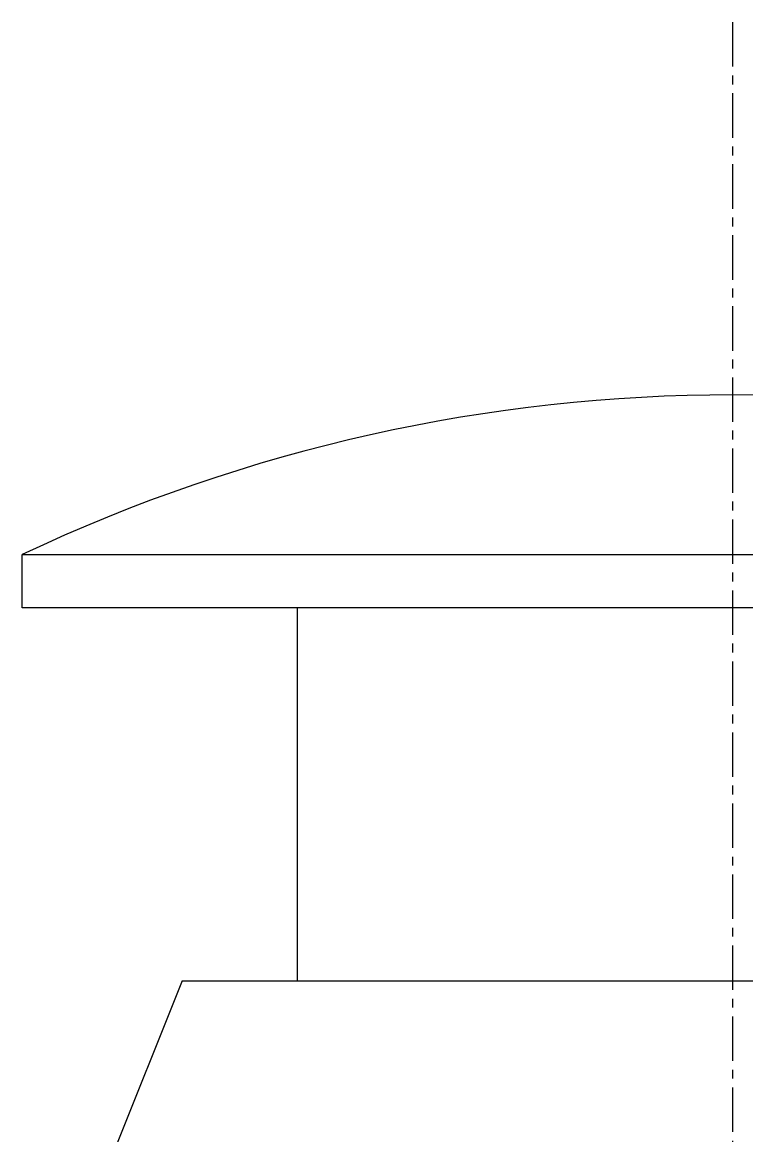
# Model space of a CAD drawing. Extents: x -7 to 305, y -225 to 131.
# Drawn here: x 39.85 to 60.25, y -9.35 to 22.01 of the extents above; entities that cross this region are included whole.
import ezdxf

# ---------------------------------------------------------------- set-up
doc = ezdxf.new("R2010")
doc.units = 0
doc.linetypes.add('CENTER', pattern=[2, 1.25, -0.25, 0.25, -0.25])
doc.layers.get('0').update_dxf_attribs({"linetype": 'CONTINUOUS'})
doc.layers.add('CENTER', color=1, linetype='CENTER')

# ---------------------------------------------------------------- blocks, each defined once
blk = doc.blocks.new('KOZU0011')
at = {"color": 7, "linetype": 'CONTINUOUS'}
for p, q in [((-20, 50.5), (-20, 52)), ((-20, 52), (20, 52)), ((20, 50.5), (-20, 50.5)), ((-12.25, 40), (-12.25, 50.5)), ((-15.5, 40), (-17.5, 35)), ((-15.5, 40), (15.5, 40))]:
    blk.add_line(p, q, dxfattribs=at)
blk.add_arc((0, 9.805556), 46.694444, 64.639233, 115.360767, dxfattribs=at)

msp = doc.modelspace()

# ---------------------------------------------------------------- linework, layer by layer
at = {"layer": 'CENTER', "color": 1, "linetype": 'CENTER'}
msp.add_line((59.846, 22.005), (59.846, -159.487), dxfattribs=at)

# ---------------------------------------------------------------- block references
at = {"color": 7, "linetype": 'CONTINUOUS'}
msp.add_blockref('KOZU0011', (59.846, -44.988), dxfattribs=at)

doc.saveas('drawing.dxf')
